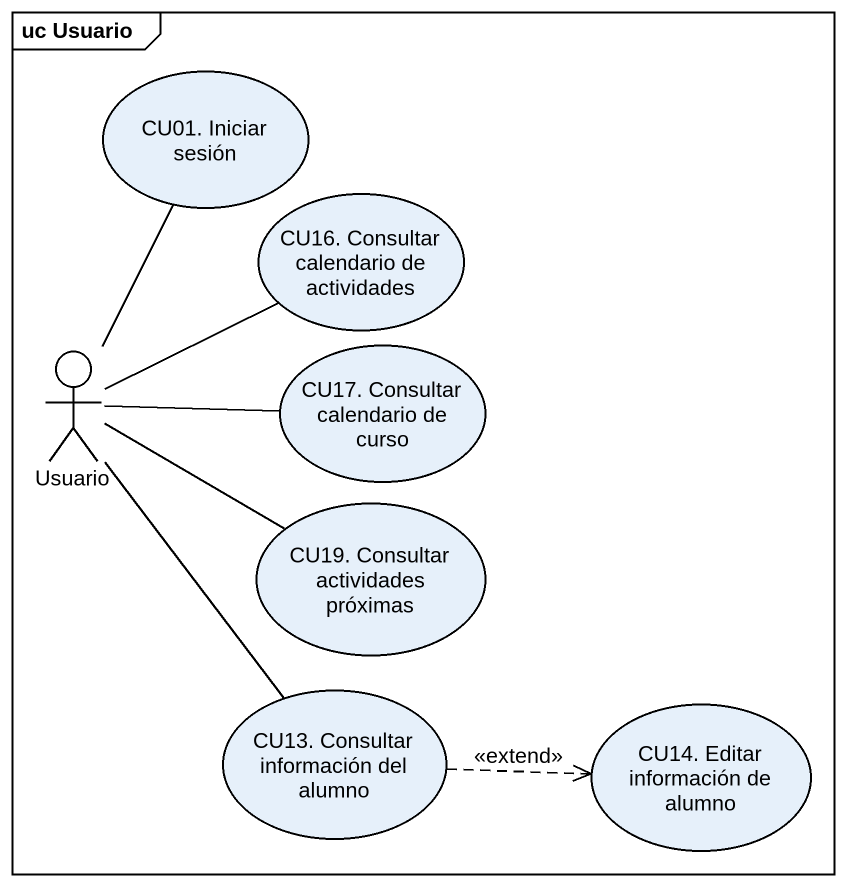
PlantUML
@startuml
mainframe uc Usuario
usecase "CU01. Iniciar sesión" as CU01_Iniciar_sesión
usecase "CU16. Consultar calendario de actividades" as CU16_Consultar_calendario
actor Usuario
usecase "CU17. Consultar calendario de curso" as CU17_Consultar_calendario
usecase "CU19. Consultar actividades próximas" as CU19_Consultar_actividades
usecase "CU13. Consultar información del alumno" as CU13_Consultar_información
usecase "CU14. Editar información de alumno" as CU14_Editar_información_de
CU01_Iniciar_sesión -- Usuario
CU16_Consultar_calendario -- Usuario
Usuario -- CU13_Consultar_información
CU17_Consultar_calendario -left- Usuario
CU19_Consultar_actividades -left- Usuario
CU13_Consultar_información .right.> CU14_Editar_información_de : <<extend>>
@enduml
